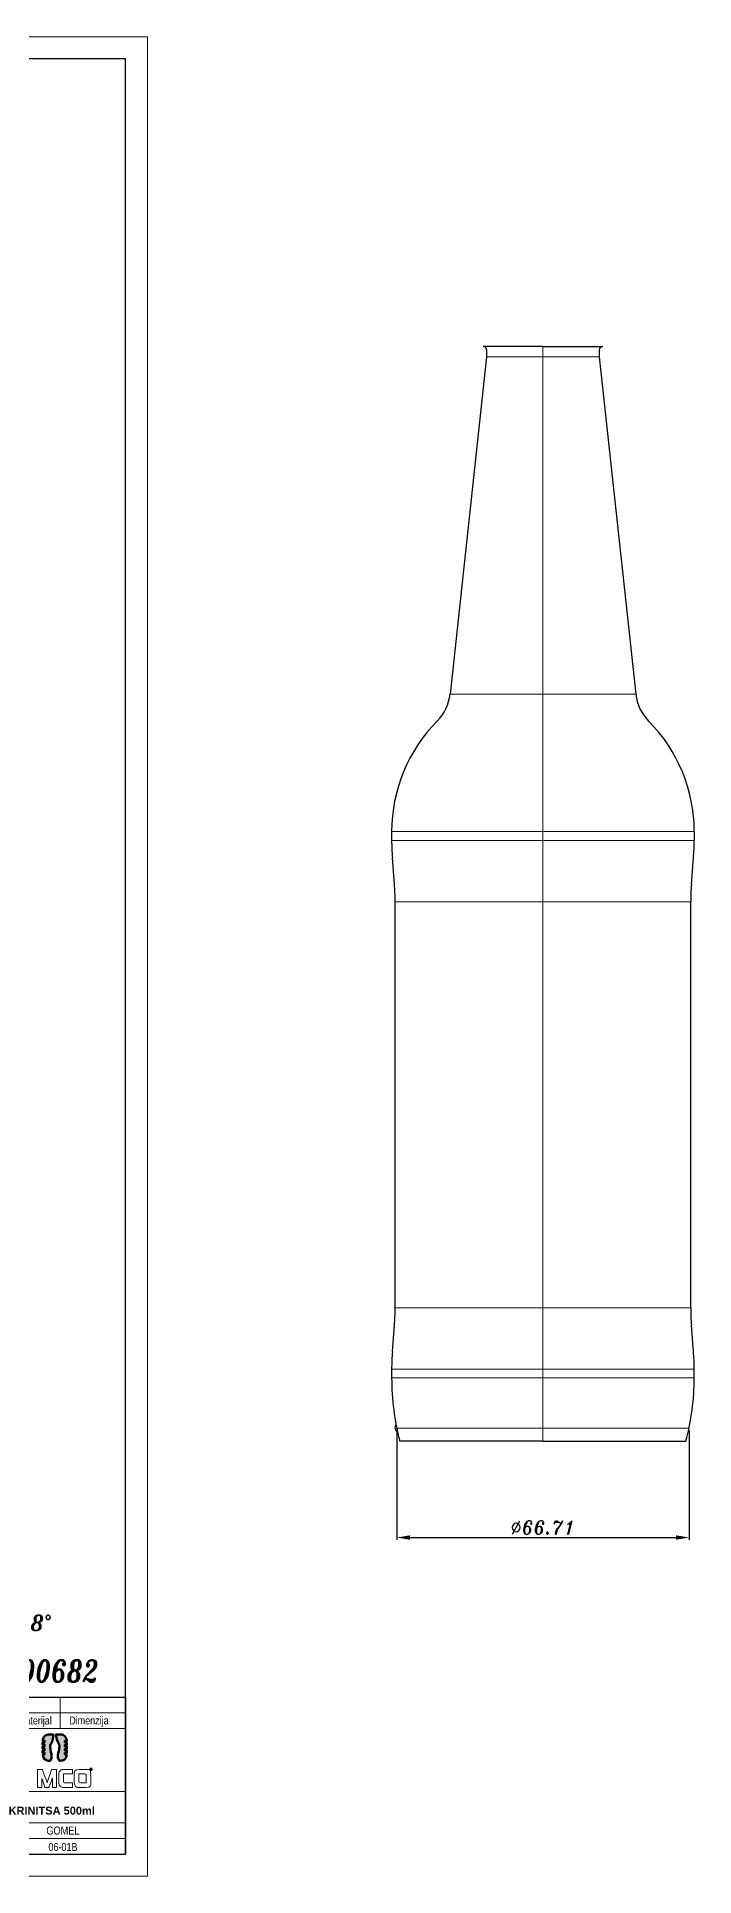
# Model space of a CAD drawing. Extents: x 62 to 484, y 19 to 439.
# Drawn here: x 334 to 484, y 19 to 439 of the extents above; entities that cross this region are included whole.
import ezdxf

# ---------------------------------------------------------------- set-up
doc = ezdxf.new("R2010")
doc.units = 0
doc.header["$LTSCALE"] = 7
doc.header["$MEASUREMENT"] = 0
doc.layers.get('0').update_dxf_attribs({"linetype": 'CONTINUOUS', "lineweight": 15})
for name, color, linetype, lineweight in [('3', 3, 'CONTINUOUS', 30), ('4', 5, 'CONTINUOUS', 50), ('8', 253, 'CONTINUOUS', 15)]:
    doc.layers.add(name, color=color, linetype=linetype, lineweight=lineweight)
doc.styles.add('ITALICT', font='ITALICT.shx', dxfattribs={"width": 0.8, "height": 3})
doc.styles.add('NEW', font='italict.shx', dxfattribs={"height": 3})
doc.styles.get("Standard").update_dxf_attribs({"font": 'isocp.shx', "height": 3})
doc.styles.add('style2', font='swissc.ttf')
doc.dimstyles.get("Standard").update_dxf_attribs({"dimtxt": 3, "dimasz": 3, "dimexe": 0.5, "dimexo": 0.5, "dimgap": 0.8, "dimtad": 1, "dimdsep": 46, "dimtxsty": 'NEW', "dimcen": 0.09, "dimazin": 2, "dimtfac": 1, "dimtmove": 0, "dimatfit": 3, "dimfxl": 1, "dimtolj": 1, "dimtzin": 0, "dimarcsym": 0})

# ---------------------------------------------------------------- blocks, each defined once
blk = doc.blocks.new('*D8')
at = {"color": 0, "lineweight": -2, "transparency": 16777216}
for p, q in [((416.11, 120.76), (416.11, 95.79)), ((482.81, 120.76), (482.81, 95.79)), ((419.11, 96.29), (479.81, 96.29))]:
    blk.add_line(p, q, dxfattribs=at)
at = {"color": 0, "transparency": 16777216}
for points in [[(419.11, 96.79), (419.11, 95.79), (416.11, 96.29)], [(479.81, 96.79), (479.81, 95.79), (482.81, 96.29)]]:
    blk.add_solid(points, dxfattribs=at)
at = {"color": 0, "transparency": 16777216, "insert": (449.46, 98.59), "char_height": 3, "attachment_point": 5, "style": 'NEW'}
blk.add_mtext('\\A1;%%c66.71', dxfattribs=at)

msp = doc.modelspace()

# ---------------------------------------------------------------- hatches: boundary and pattern name
at = {"layer": '4'}
h = msp.add_hatch(color=142, dxfattribs=at)
edge = h.paths.add_edge_path()
edge.add_spline(control_points=[(335.295, 46.774), (335.295, 46.774), (335.295, 46.774), (335.295, 46.774), (335.295, 46.774), (335.452, 45.381), (336.682, 45.309), (336.864, 45.309), (336.864, 45.309), (336.864, 45.309), (337, 45.309), (337, 45.309), (337, 45.309), (337.646, 46.238), (336.996, 47.592), (336.996, 48.56), (336.996, 48.56), (336.996, 49.32), (337.665, 49.523), (337.738, 51.347), (337.738, 51.347), (336.966, 51.347), (336.966, 51.347), (336.966, 51.347), (335.663, 51.347), (335.366, 50.342), (335.298, 49.883)], knot_values=[0.8095238, 0.8095238, 0.8095238, 0.8095238, 0.8095238, 0.8095238, 0.8095238, 0.8095238, 0.8571429, 0.8571429, 0.8571429, 0.8571429, 0.9047619, 0.9047619, 0.9047619, 0.9047619, 0.952381, 0.952381, 0.952381, 0.952381, 1, 1, 1, 1.047619, 1.047619, 1.047619, 1.047619, 1.0952381, 1.0952381, 1.0952381, 1.0952381], degree=3, periodic=0)
edge.add_spline(control_points=[(335.298, 49.883), (335.298, 49.883), (335.74, 49.883), (335.74, 49.883)], knot_values=[0.0952381, 0.0952381, 0.0952381, 0.0952381, 0.1428571, 0.1428571, 0.1428571, 0.1428571], degree=3, periodic=0)
edge.add_spline(control_points=[(335.74, 49.883), (335.74, 49.883), (335.74, 49.883), (335.74, 49.883), (335.74, 49.883), (335.74, 49.883), (335.74, 49.513), (335.74, 49.513)], knot_values=[0.1428571, 0.1428571, 0.1428571, 0.1428571, 0.1428571, 0.1428571, 0.1428571, 0.1428571, 0.1904762, 0.1904762, 0.1904762, 0.1904762], degree=3, periodic=0)
edge.add_spline(control_points=[(335.74, 49.513), (335.74, 49.513), (335.74, 49.513), (335.74, 49.513), (335.74, 49.513), (335.74, 49.513), (335.278, 49.513), (335.278, 49.513)], knot_values=[0.1904762, 0.1904762, 0.1904762, 0.1904762, 0.1904762, 0.1904762, 0.1904762, 0.1904762, 0.2380952, 0.2380952, 0.2380952, 0.2380952], degree=3, periodic=0)
edge.add_spline(control_points=[(335.278, 49.513), (335.278, 49.513), (335.278, 49.513), (335.278, 49.513), (335.278, 49.513), (335.278, 49.513), (335.278, 48.97), (335.278, 48.97)], knot_values=[0.2380952, 0.2380952, 0.2380952, 0.2380952, 0.2380952, 0.2380952, 0.2380952, 0.2380952, 0.2857143, 0.2857143, 0.2857143, 0.2857143], degree=3, periodic=0)
edge.add_spline(control_points=[(335.278, 48.97), (335.278, 48.97), (335.278, 48.97), (335.278, 48.97), (335.278, 48.97), (335.278, 48.97), (335.74, 48.97), (335.74, 48.97)], knot_values=[0.2857143, 0.2857143, 0.2857143, 0.2857143, 0.2857143, 0.2857143, 0.2857143, 0.2857143, 0.3333333, 0.3333333, 0.3333333, 0.3333333], degree=3, periodic=0)
edge.add_spline(control_points=[(335.74, 48.97), (335.74, 48.97), (335.74, 48.97), (335.74, 48.97), (335.74, 48.97), (335.74, 48.97), (335.74, 48.6), (335.74, 48.6)], knot_values=[0.3333333, 0.3333333, 0.3333333, 0.3333333, 0.3333333, 0.3333333, 0.3333333, 0.3333333, 0.3809524, 0.3809524, 0.3809524, 0.3809524], degree=3, periodic=0)
edge.add_spline(control_points=[(335.74, 48.6), (335.74, 48.6), (335.74, 48.6), (335.74, 48.6), (335.74, 48.6), (335.74, 48.6), (335.278, 48.6), (335.278, 48.6)], knot_values=[0.3809524, 0.3809524, 0.3809524, 0.3809524, 0.3809524, 0.3809524, 0.3809524, 0.3809524, 0.4285714, 0.4285714, 0.4285714, 0.4285714], degree=3, periodic=0)
edge.add_spline(control_points=[(335.278, 48.6), (335.278, 48.6), (335.278, 48.6), (335.278, 48.6), (335.278, 48.6), (335.278, 48.6), (335.278, 48.056), (335.278, 48.056)], knot_values=[0.4285714, 0.4285714, 0.4285714, 0.4285714, 0.4285714, 0.4285714, 0.4285714, 0.4285714, 0.4761905, 0.4761905, 0.4761905, 0.4761905], degree=3, periodic=0)
edge.add_spline(control_points=[(335.278, 48.056), (335.278, 48.056), (335.278, 48.056), (335.278, 48.056), (335.278, 48.056), (335.278, 48.056), (335.74, 48.056), (335.74, 48.056)], knot_values=[0.4761905, 0.4761905, 0.4761905, 0.4761905, 0.4761905, 0.4761905, 0.4761905, 0.4761905, 0.5238095, 0.5238095, 0.5238095, 0.5238095], degree=3, periodic=0)
edge.add_spline(control_points=[(335.74, 48.056), (335.74, 48.056), (335.74, 48.056), (335.74, 48.056), (335.74, 48.056), (335.74, 48.056), (335.74, 47.687), (335.74, 47.687)], knot_values=[0.5238095, 0.5238095, 0.5238095, 0.5238095, 0.5238095, 0.5238095, 0.5238095, 0.5238095, 0.5714286, 0.5714286, 0.5714286, 0.5714286], degree=3, periodic=0)
edge.add_spline(control_points=[(335.74, 47.687), (335.74, 47.687), (335.74, 47.687), (335.74, 47.687), (335.74, 47.687), (335.74, 47.687), (335.278, 47.687), (335.278, 47.687)], knot_values=[0.5714286, 0.5714286, 0.5714286, 0.5714286, 0.5714286, 0.5714286, 0.5714286, 0.5714286, 0.6190476, 0.6190476, 0.6190476, 0.6190476], degree=3, periodic=0)
edge.add_spline(control_points=[(335.278, 47.687), (335.278, 47.687), (335.278, 47.687), (335.278, 47.687), (335.278, 47.687), (335.278, 47.687), (335.278, 47.143), (335.278, 47.143)], knot_values=[0.6190476, 0.6190476, 0.6190476, 0.6190476, 0.6190476, 0.6190476, 0.6190476, 0.6190476, 0.6666667, 0.6666667, 0.6666667, 0.6666667], degree=3, periodic=0)
edge.add_spline(control_points=[(335.278, 47.143), (335.278, 47.143), (335.278, 47.143), (335.278, 47.143), (335.278, 47.143), (335.278, 47.143), (335.74, 47.143), (335.74, 47.143)], knot_values=[0.6666667, 0.6666667, 0.6666667, 0.6666667, 0.6666667, 0.6666667, 0.6666667, 0.6666667, 0.7142857, 0.7142857, 0.7142857, 0.7142857], degree=3, periodic=0)
edge.add_spline(control_points=[(335.74, 47.143), (335.74, 47.143), (335.74, 47.143), (335.74, 47.143), (335.74, 47.143), (335.74, 47.143), (335.74, 46.774), (335.74, 46.774)], knot_values=[0.7142857, 0.7142857, 0.7142857, 0.7142857, 0.7142857, 0.7142857, 0.7142857, 0.7142857, 0.7619048, 0.7619048, 0.7619048, 0.7619048], degree=3, periodic=0)
edge.add_spline(control_points=[(335.74, 46.774), (335.74, 46.774), (335.74, 46.774), (335.74, 46.774), (335.74, 46.774), (335.74, 46.774), (335.295, 46.774), (335.295, 46.774)], knot_values=[0.7619048, 0.7619048, 0.7619048, 0.7619048, 0.7619048, 0.7619048, 0.7619048, 0.7619048, 0.8095238, 0.8095238, 0.8095238, 0.8095238], degree=3, periodic=0)
h = msp.add_hatch(color=253, dxfattribs=at)
edge = h.paths.add_edge_path()
edge.add_spline(control_points=[(340.362, 48.056), (340.362, 48.056), (340.362, 48.056), (340.362, 48.056), (340.362, 48.056), (340.362, 48.056), (340.824, 48.056), (340.824, 48.056)], knot_values=[0.2380952, 0.2380952, 0.2380952, 0.2380952, 0.2380952, 0.2380952, 0.2380952, 0.2380952, 0.2857143, 0.2857143, 0.2857143, 0.2857143], degree=3, periodic=0)
edge.add_spline(control_points=[(340.824, 48.056), (340.824, 48.056), (340.824, 48.056), (340.824, 48.056), (340.824, 48.056), (340.824, 48.056), (340.824, 48.6), (340.824, 48.6)], knot_values=[0.2857143, 0.2857143, 0.2857143, 0.2857143, 0.2857143, 0.2857143, 0.2857143, 0.2857143, 0.3333333, 0.3333333, 0.3333333, 0.3333333], degree=3, periodic=0)
edge.add_spline(control_points=[(340.824, 48.6), (340.824, 48.6), (340.824, 48.6), (340.824, 48.6), (340.824, 48.6), (340.824, 48.6), (340.362, 48.6), (340.362, 48.6)], knot_values=[0.3333333, 0.3333333, 0.3333333, 0.3333333, 0.3333333, 0.3333333, 0.3333333, 0.3333333, 0.3809524, 0.3809524, 0.3809524, 0.3809524], degree=3, periodic=0)
edge.add_spline(control_points=[(340.362, 48.6), (340.362, 48.6), (340.362, 48.6), (340.362, 48.6), (340.362, 48.6), (340.362, 48.6), (340.362, 48.97), (340.362, 48.97)], knot_values=[0.3809524, 0.3809524, 0.3809524, 0.3809524, 0.3809524, 0.3809524, 0.3809524, 0.3809524, 0.4285714, 0.4285714, 0.4285714, 0.4285714], degree=3, periodic=0)
edge.add_spline(control_points=[(340.362, 48.97), (340.362, 48.97), (340.362, 48.97), (340.362, 48.97), (340.362, 48.97), (340.362, 48.97), (340.824, 48.97), (340.824, 48.97)], knot_values=[0.4285714, 0.4285714, 0.4285714, 0.4285714, 0.4285714, 0.4285714, 0.4285714, 0.4285714, 0.4761905, 0.4761905, 0.4761905, 0.4761905], degree=3, periodic=0)
edge.add_spline(control_points=[(340.824, 48.97), (340.824, 48.97), (340.824, 48.97), (340.824, 48.97), (340.824, 48.97), (340.824, 48.97), (340.824, 49.513), (340.824, 49.513)], knot_values=[0.4761905, 0.4761905, 0.4761905, 0.4761905, 0.4761905, 0.4761905, 0.4761905, 0.4761905, 0.5238095, 0.5238095, 0.5238095, 0.5238095], degree=3, periodic=0)
edge.add_spline(control_points=[(340.824, 49.513), (340.824, 49.513), (340.824, 49.513), (340.824, 49.513), (340.824, 49.513), (340.824, 49.513), (340.362, 49.513), (340.362, 49.513)], knot_values=[0.5238095, 0.5238095, 0.5238095, 0.5238095, 0.5238095, 0.5238095, 0.5238095, 0.5238095, 0.5714286, 0.5714286, 0.5714286, 0.5714286], degree=3, periodic=0)
edge.add_spline(control_points=[(340.362, 49.513), (340.362, 49.513), (340.362, 49.513), (340.362, 49.513), (340.362, 49.513), (340.362, 49.513), (340.362, 49.883), (340.362, 49.883)], knot_values=[0.5714286, 0.5714286, 0.5714286, 0.5714286, 0.5714286, 0.5714286, 0.5714286, 0.5714286, 0.6190476, 0.6190476, 0.6190476, 0.6190476], degree=3, periodic=0)
edge.add_spline(control_points=[(340.362, 49.883), (340.362, 49.883), (340.362, 49.883), (340.362, 49.883), (340.362, 49.883), (340.362, 49.883), (340.806, 49.883), (340.806, 49.883)], knot_values=[0.6190476, 0.6190476, 0.6190476, 0.6190476, 0.6190476, 0.6190476, 0.6190476, 0.6190476, 0.6666667, 0.6666667, 0.6666667, 0.6666667], degree=3, periodic=0)
edge.add_spline(control_points=[(340.806, 49.883), (340.806, 49.883), (340.806, 49.883), (340.806, 49.883), (340.806, 49.883), (340.643, 51.266), (339.419, 51.347), (339.238, 51.347), (339.238, 51.347), (339.238, 51.347), (338.364, 51.347), (338.364, 51.347)], knot_values=[0.6666667, 0.6666667, 0.6666667, 0.6666667, 0.6666667, 0.6666667, 0.6666667, 0.6666667, 0.7142857, 0.7142857, 0.7142857, 0.7142857, 0.7619048, 0.7619048, 0.7619048, 0.7619048], degree=3, periodic=0)
edge.add_spline(control_points=[(338.364, 51.347), (338.364, 51.347), (338.364, 51.347), (338.364, 51.347), (338.364, 51.347), (338.437, 49.523), (339.106, 49.32), (339.106, 48.56), (339.106, 48.56), (339.106, 47.592), (338.456, 46.238), (339.102, 45.309), (339.102, 45.309), (339.102, 45.309), (339.146, 45.309), (339.146, 45.309), (339.146, 45.309), (340.449, 45.309), (340.74, 46.315), (340.805, 46.774)], knot_values=[0.7619048, 0.7619048, 0.7619048, 0.7619048, 0.7619048, 0.7619048, 0.7619048, 0.7619048, 0.8095238, 0.8095238, 0.8095238, 0.8095238, 0.8571429, 0.8571429, 0.8571429, 0.8571429, 0.9047619, 0.9047619, 0.9047619, 0.9047619, 0.952381, 0.952381, 0.952381, 0.952381], degree=3, periodic=0)
edge.add_spline(control_points=[(340.805, 46.774), (340.805, 46.774), (340.362, 46.774), (340.362, 46.774), (340.362, 46.774), (340.362, 47.143), (340.362, 47.143)], knot_values=[0.952381, 0.952381, 0.952381, 0.952381, 1, 1, 1, 1.047619, 1.047619, 1.047619, 1.047619], degree=3, periodic=0)
edge.add_spline(control_points=[(340.362, 47.143), (340.362, 47.143), (340.362, 47.143), (340.362, 47.143), (340.362, 47.143), (340.362, 47.143), (340.824, 47.143), (340.824, 47.143)], knot_values=[0.047619, 0.047619, 0.047619, 0.047619, 0.047619, 0.047619, 0.047619, 0.047619, 0.0952381, 0.0952381, 0.0952381, 0.0952381], degree=3, periodic=0)
edge.add_spline(control_points=[(340.824, 47.143), (340.824, 47.143), (340.824, 47.143), (340.824, 47.143), (340.824, 47.143), (340.824, 47.143), (340.824, 47.687), (340.824, 47.687)], knot_values=[0.0952381, 0.0952381, 0.0952381, 0.0952381, 0.0952381, 0.0952381, 0.0952381, 0.0952381, 0.1428571, 0.1428571, 0.1428571, 0.1428571], degree=3, periodic=0)
edge.add_spline(control_points=[(340.824, 47.687), (340.824, 47.687), (340.824, 47.687), (340.824, 47.687), (340.824, 47.687), (340.824, 47.687), (340.362, 47.687), (340.362, 47.687)], knot_values=[0.1428571, 0.1428571, 0.1428571, 0.1428571, 0.1428571, 0.1428571, 0.1428571, 0.1428571, 0.1904762, 0.1904762, 0.1904762, 0.1904762], degree=3, periodic=0)
edge.add_spline(control_points=[(340.362, 47.687), (340.362, 47.687), (340.362, 47.687), (340.362, 47.687), (340.362, 47.687), (340.362, 47.687), (340.362, 48.056), (340.362, 48.056)], knot_values=[0.1904762, 0.1904762, 0.1904762, 0.1904762, 0.1904762, 0.1904762, 0.1904762, 0.1904762, 0.2380952, 0.2380952, 0.2380952, 0.2380952], degree=3, periodic=0)

# ---------------------------------------------------------------- linework, layer by layer
for p, q in [((359.216, 438.958), (62.216, 438.958)), ((359.216, 18.958), (359.216, 438.958)), ((449.462, 368.263), (449.462, 118.263)), ((416.109, 121.263), (415.717, 121.182)), ((482.815, 121.263), (416.109, 121.263)), ((339.261, 59.834), (339.261, 52.659)), ((200.891, 56.246), (354.216, 56.246)), ((354.216, 52.659), (200.891, 52.659)), ((200.891, 38.308), (354.216, 38.308)), ((200.891, 31.133), (354.216, 31.133)), ((200.891, 27.545), (354.216, 27.545)), ((62.216, 18.958), (359.216, 18.958))]:
    msp.add_line(p, q)
for points, knots in [([(337.5, 39.229), (337.5, 39.229), (337.5, 41.382), (337.5, 41.382), (337.5, 41.382), (337.5, 41.382), (336.748, 39.229), (336.748, 39.229), (336.748, 39.229), (336.748, 39.229), (335.842, 39.229), (335.842, 39.229), (335.842, 39.229), (335.842, 39.229), (335.076, 41.285), (335.076, 41.285), (335.076, 41.285), (335.076, 41.285), (335.076, 39.229), (335.076, 39.229), (335.076, 39.229), (335.076, 39.229), (334.107, 39.229), (334.107, 39.229), (334.107, 39.229), (334.107, 39.229), (334.107, 43.34), (334.107, 43.34), (334.107, 43.34), (334.107, 43.34), (335.229, 43.34), (335.229, 43.34), (335.229, 43.34), (335.229, 43.34), (336.309, 40.309), (336.309, 40.309), (336.309, 40.309), (336.309, 40.309), (337.34, 43.34), (337.34, 43.34), (337.34, 43.34), (337.34, 43.34), (338.441, 43.34), (338.441, 43.34), (338.441, 43.34), (338.441, 43.34), (338.441, 39.229), (338.441, 39.229), (338.441, 39.229), (338.441, 39.229), (337.5, 39.229), (337.5, 39.229)], [0, 0, 0, 0, 0.0769231, 0.0769231, 0.0769231, 0.1153846, 0.1538462, 0.1538462, 0.1538462, 0.1923077, 0.2307692, 0.2307692, 0.2307692, 0.2692308, 0.3076923, 0.3076923, 0.3076923, 0.3461538, 0.3846154, 0.3846154, 0.3846154, 0.4230769, 0.4615385, 0.4615385, 0.4615385, 0.5, 0.5384615, 0.5384615, 0.5384615, 0.5769231, 0.6153846, 0.6153846, 0.6153846, 0.6538462, 0.6923077, 0.6923077, 0.6923077, 0.7307692, 0.7692308, 0.7692308, 0.7692308, 0.8076923, 0.8461538, 0.8461538, 0.8461538, 0.8846154, 0.9230769, 0.9230769, 0.9230769, 0.9615385, 1, 1, 1, 1]), ([(342.064, 40.274), (342.064, 40.274), (340.413, 40.274), (340.413, 40.274), (340.413, 40.274), (340.009, 40.274), (340.009, 40.741), (340.009, 40.741), (340.009, 40.741), (340.009, 40.741), (340.009, 42.225), (340.009, 42.225), (340.009, 42.225), (340.009, 42.357), (340.141, 42.364), (340.141, 42.364), (340.141, 42.364), (340.141, 42.364), (342.064, 42.364), (342.064, 42.364), (342.064, 42.364), (342.064, 42.364), (342.064, 43.34), (342.064, 43.34), (342.064, 43.34), (342.064, 43.34), (340.113, 43.34), (340.113, 43.34), (340.113, 43.34), (338.964, 43.34), (338.964, 42.19), (338.964, 42.19), (338.964, 42.19), (338.964, 42.19), (338.964, 40.434), (338.964, 40.434), (338.964, 40.434), (338.964, 39.285), (339.911, 39.229), (340.044, 39.229), (340.044, 39.229), (340.044, 39.229), (342.064, 39.229), (342.064, 39.229), (342.064, 39.229), (342.064, 39.229), (342.064, 40.274), (342.064, 40.274)], [0, 0, 0, 0, 0.0833333, 0.0833333, 0.0833333, 0.125, 0.1666667, 0.1666667, 0.1666667, 0.2083333, 0.25, 0.25, 0.25, 0.2916667, 0.3333333, 0.3333333, 0.3333333, 0.375, 0.4166667, 0.4166667, 0.4166667, 0.4583333, 0.5, 0.5, 0.5, 0.5416667, 0.5833333, 0.5833333, 0.5833333, 0.625, 0.6666667, 0.6666667, 0.6666667, 0.7083333, 0.75, 0.75, 0.75, 0.7916667, 0.8333333, 0.8333333, 0.8333333, 0.875, 0.9166667, 0.9166667, 0.9166667, 0.9583333, 1, 1, 1, 1]), ([(345.151, 39.229), (345.151, 39.229), (343.597, 39.229), (343.597, 39.229), (343.597, 39.229), (343.465, 39.229), (342.517, 39.285), (342.517, 40.434), (342.517, 40.434), (342.517, 40.434), (342.517, 42.19), (342.517, 42.19), (342.517, 42.19), (342.517, 42.19), (342.517, 43.34), (343.667, 43.34), (343.667, 43.34), (343.667, 43.34), (345.213, 43.34), (345.213, 43.34), (345.213, 43.34), (345.346, 43.34), (346.293, 43.277), (346.293, 42.127), (346.293, 42.127), (346.293, 42.127), (346.293, 40.379), (346.293, 40.379), (346.293, 40.379), (346.293, 40.379), (346.3, 39.229), (345.151, 39.229)], [0, 0, 0, 0, 0.125, 0.125, 0.125, 0.1875, 0.25, 0.25, 0.25, 0.3125, 0.375, 0.375, 0.375, 0.4375, 0.5, 0.5, 0.5, 0.5625, 0.625, 0.625, 0.625, 0.6875, 0.75, 0.75, 0.75, 0.8125, 0.875, 0.875, 0.875, 0.9375, 1, 1, 1, 1]), ([(345.248, 41.891), (345.248, 41.891), (345.248, 42.364), (344.844, 42.364), (344.844, 42.364), (344.844, 42.364), (343.695, 42.364), (343.695, 42.364), (343.695, 42.364), (343.695, 42.364), (343.562, 42.357), (343.562, 42.225), (343.562, 42.225), (343.562, 42.225), (343.562, 40.741), (343.562, 40.741), (343.562, 40.741), (343.562, 40.741), (343.562, 40.274), (343.966, 40.274), (343.966, 40.274), (343.966, 40.274), (345.116, 40.274), (345.116, 40.274), (345.116, 40.274), (345.116, 40.274), (345.248, 40.274), (345.248, 40.407), (345.248, 40.407), (345.248, 40.407), (345.248, 41.891), (345.248, 41.891)], [0, 0, 0, 0, 0.125, 0.125, 0.125, 0.1875, 0.25, 0.25, 0.25, 0.3125, 0.375, 0.375, 0.375, 0.4375, 0.5, 0.5, 0.5, 0.5625, 0.625, 0.625, 0.625, 0.6875, 0.75, 0.75, 0.75, 0.8125, 0.875, 0.875, 0.875, 0.9375, 1, 1, 1, 1]), ([(346.31, 43.079), (346.157, 43.079), (346.032, 43.203), (346.032, 43.356), (346.032, 43.356), (346.032, 43.509), (346.157, 43.634), (346.31, 43.634), (346.31, 43.634), (346.463, 43.634), (346.587, 43.509), (346.587, 43.356), (346.587, 43.356), (346.587, 43.203), (346.463, 43.079), (346.31, 43.079)], [0, 0, 0, 0, 0.25, 0.25, 0.25, 0.375, 0.5, 0.5, 0.5, 0.625, 0.75, 0.75, 0.75, 0.875, 1, 1, 1, 1]), ([(346.31, 43.572), (346.191, 43.572), (346.094, 43.475), (346.094, 43.356), (346.094, 43.356), (346.094, 43.238), (346.191, 43.14), (346.31, 43.14), (346.31, 43.14), (346.428, 43.14), (346.526, 43.238), (346.526, 43.356), (346.526, 43.356), (346.526, 43.475), (346.428, 43.572), (346.31, 43.572)], [0, 0, 0, 0, 0.25, 0.25, 0.25, 0.375, 0.5, 0.5, 0.5, 0.625, 0.75, 0.75, 0.75, 0.875, 1, 1, 1, 1]), ([(346.373, 43.309), (346.373, 43.309), (346.43, 43.221), (346.43, 43.221), (346.43, 43.221), (346.43, 43.221), (346.354, 43.221), (346.354, 43.221), (346.354, 43.221), (346.354, 43.221), (346.306, 43.299), (346.306, 43.299), (346.306, 43.299), (346.306, 43.299), (346.275, 43.299), (346.275, 43.299), (346.275, 43.299), (346.275, 43.299), (346.275, 43.221), (346.275, 43.221), (346.275, 43.221), (346.275, 43.221), (346.206, 43.221), (346.206, 43.221), (346.206, 43.221), (346.206, 43.221), (346.206, 43.502), (346.206, 43.502), (346.206, 43.502), (346.206, 43.502), (346.329, 43.502), (346.329, 43.502), (346.329, 43.502), (346.352, 43.502), (346.436, 43.502), (346.436, 43.4), (346.436, 43.4), (346.436, 43.347), (346.404, 43.32), (346.373, 43.309)], [0, 0, 0, 0, 0.1, 0.1, 0.1, 0.15, 0.2, 0.2, 0.2, 0.25, 0.3, 0.3, 0.3, 0.35, 0.4, 0.4, 0.4, 0.45, 0.5, 0.5, 0.5, 0.55, 0.6, 0.6, 0.6, 0.65, 0.7, 0.7, 0.7, 0.75, 0.8, 0.8, 0.8, 0.85, 0.9, 0.9, 0.9, 0.95, 1, 1, 1, 1]), ([(346.312, 43.442), (346.312, 43.442), (346.275, 43.442), (346.275, 43.442), (346.275, 43.442), (346.275, 43.442), (346.275, 43.355), (346.275, 43.355), (346.275, 43.355), (346.275, 43.355), (346.312, 43.355), (346.312, 43.355), (346.312, 43.355), (346.348, 43.355), (346.363, 43.368), (346.363, 43.4), (346.363, 43.4), (346.363, 43.433), (346.348, 43.442), (346.312, 43.442)], [0, 0, 0, 0, 0.2, 0.2, 0.2, 0.3, 0.4, 0.4, 0.4, 0.5, 0.6, 0.6, 0.6, 0.7, 0.8, 0.8, 0.8, 0.9, 1, 1, 1, 1])]:
    msp.add_open_spline(points, degree=3, knots=knots)
at = {"layer": '3'}
for p, q in [((354.216, 433.958), (82.216, 433.958)), ((354.216, 23.958), (354.216, 433.958)), ((436.612, 365.863), (428.262, 288.863)), ((449.462, 368.263), (435.812, 368.263)), ((436.612, 367.463), (436.612, 365.863)), ((449.462, 368.263), (463.112, 368.263)), ((462.312, 367.463), (462.312, 365.863)), ((462.312, 365.863), (470.662, 288.863)), ((414.937, 257.463), (414.937, 255.463)), ((483.987, 257.463), (483.987, 255.463)), ((415.578, 245.446), (415.096, 251.48)), ((483.346, 245.446), (483.828, 251.48)), ((415.737, 148.763), (415.737, 241.463)), ((483.187, 148.763), (483.187, 241.463)), ((415.096, 138.746), (415.578, 144.78)), ((483.828, 138.746), (483.346, 144.78)), ((414.937, 134.763), (414.937, 132.763)), ((483.987, 132.763), (483.987, 134.763)), ((449.462, 118.263), (416.812, 118.263)), ((449.462, 118.263), (482.112, 118.263)), ((200.891, 59.834), (354.216, 59.834)), ((354.216, 59.834), (354.216, 23.958)), ((354.216, 59.834), (354.216, 23.958)), ((354.216, 59.308), (354.216, 23.958)), ((82.216, 23.958), (354.216, 23.958)), ((200.891, 23.958), (354.216, 23.958)), ((200.891, 23.958), (354.216, 23.958)), ((203.141, 23.958), (354.216, 23.958))]:
    msp.add_line(p, q, dxfattribs=at)
for centre, radius, start, end in [((435.812, 367.463), 0.8, 0, 90), ((463.112, 367.463), 0.8, 90, 180), ((418.022, 289.973), 10.3, 315.24461, 353.81094), ((480.902, 289.973), 10.3, 186.18906, 224.75539), ((450.811, 257.463), 35.874, 135.24461, 180), ((448.113, 257.463), 35.874, 0, 44.75539), ((464.937, 255.463), 50, 180, 184.5691), ((433.987, 255.463), 50, 355.4309, 0), ((365.737, 241.463), 50, 0, 4.5691), ((533.187, 241.463), 50, 175.4309, 180), ((365.737, 148.763), 50, 355.4309, 0), ((533.187, 148.763), 50, 180, 184.5691), ((464.937, 134.763), 50, 175.4309, 180), ((433.987, 134.763), 50, 0, 4.5691), ((471.941, 132.763), 57.004, 180, 194.7361), ((426.983, 132.763), 57.004, 345.2639, 0), ((416.688, 121.382), 0.992, 137.866, 245.41141)]:
    msp.add_arc(centre, radius, start, end, dxfattribs=at)
at = {"layer": '4', "color": 142}
msp.add_open_spline([(337.738, 51.347), (337.738, 51.347), (336.966, 51.347), (336.966, 51.347), (336.966, 51.347), (335.663, 51.347), (335.366, 50.342), (335.298, 49.883), (335.298, 49.883), (335.298, 49.883), (335.74, 49.883), (335.74, 49.883), (335.74, 49.883), (335.74, 49.883), (335.74, 49.513), (335.74, 49.513), (335.74, 49.513), (335.74, 49.513), (335.278, 49.513), (335.278, 49.513), (335.278, 49.513), (335.278, 49.513), (335.278, 48.97), (335.278, 48.97), (335.278, 48.97), (335.278, 48.97), (335.74, 48.97), (335.74, 48.97), (335.74, 48.97), (335.74, 48.97), (335.74, 48.6), (335.74, 48.6), (335.74, 48.6), (335.74, 48.6), (335.278, 48.6), (335.278, 48.6), (335.278, 48.6), (335.278, 48.6), (335.278, 48.056), (335.278, 48.056), (335.278, 48.056), (335.278, 48.056), (335.74, 48.056), (335.74, 48.056), (335.74, 48.056), (335.74, 48.056), (335.74, 47.687), (335.74, 47.687), (335.74, 47.687), (335.74, 47.687), (335.278, 47.687), (335.278, 47.687), (335.278, 47.687), (335.278, 47.687), (335.278, 47.143), (335.278, 47.143), (335.278, 47.143), (335.278, 47.143), (335.74, 47.143), (335.74, 47.143), (335.74, 47.143), (335.74, 47.143), (335.74, 46.774), (335.74, 46.774), (335.74, 46.774), (335.74, 46.774), (335.295, 46.774), (335.295, 46.774), (335.295, 46.774), (335.452, 45.381), (336.682, 45.309), (336.864, 45.309), (336.864, 45.309), (336.864, 45.309), (337, 45.309), (337, 45.309), (337, 45.309), (337.646, 46.238), (336.996, 47.592), (336.996, 48.56), (336.996, 48.56), (336.996, 49.32), (337.665, 49.523), (337.738, 51.347)], degree=3, knots=[0, 0, 0, 0, 0.047619, 0.047619, 0.047619, 0.0714286, 0.0952381, 0.0952381, 0.0952381, 0.1190476, 0.1428571, 0.1428571, 0.1428571, 0.1666667, 0.1904762, 0.1904762, 0.1904762, 0.2142857, 0.2380952, 0.2380952, 0.2380952, 0.2619048, 0.2857143, 0.2857143, 0.2857143, 0.3095238, 0.3333333, 0.3333333, 0.3333333, 0.3571429, 0.3809524, 0.3809524, 0.3809524, 0.4047619, 0.4285714, 0.4285714, 0.4285714, 0.452381, 0.4761905, 0.4761905, 0.4761905, 0.5, 0.5238095, 0.5238095, 0.5238095, 0.547619, 0.5714286, 0.5714286, 0.5714286, 0.5952381, 0.6190476, 0.6190476, 0.6190476, 0.6428571, 0.6666667, 0.6666667, 0.6666667, 0.6904762, 0.7142857, 0.7142857, 0.7142857, 0.7380952, 0.7619048, 0.7619048, 0.7619048, 0.7857143, 0.8095238, 0.8095238, 0.8095238, 0.8333333, 0.8571429, 0.8571429, 0.8571429, 0.8809524, 0.9047619, 0.9047619, 0.9047619, 0.9285714, 0.952381, 0.952381, 0.952381, 0.9761905, 1, 1, 1, 1], dxfattribs=at)
at = {"layer": '4', "color": 253}
msp.add_open_spline([(340.362, 46.774), (340.362, 46.774), (340.362, 47.143), (340.362, 47.143), (340.362, 47.143), (340.362, 47.143), (340.824, 47.143), (340.824, 47.143), (340.824, 47.143), (340.824, 47.143), (340.824, 47.687), (340.824, 47.687), (340.824, 47.687), (340.824, 47.687), (340.362, 47.687), (340.362, 47.687), (340.362, 47.687), (340.362, 47.687), (340.362, 48.056), (340.362, 48.056), (340.362, 48.056), (340.362, 48.056), (340.824, 48.056), (340.824, 48.056), (340.824, 48.056), (340.824, 48.056), (340.824, 48.6), (340.824, 48.6), (340.824, 48.6), (340.824, 48.6), (340.362, 48.6), (340.362, 48.6), (340.362, 48.6), (340.362, 48.6), (340.362, 48.97), (340.362, 48.97), (340.362, 48.97), (340.362, 48.97), (340.824, 48.97), (340.824, 48.97), (340.824, 48.97), (340.824, 48.97), (340.824, 49.513), (340.824, 49.513), (340.824, 49.513), (340.824, 49.513), (340.362, 49.513), (340.362, 49.513), (340.362, 49.513), (340.362, 49.513), (340.362, 49.883), (340.362, 49.883), (340.362, 49.883), (340.362, 49.883), (340.806, 49.883), (340.806, 49.883), (340.806, 49.883), (340.643, 51.266), (339.419, 51.347), (339.238, 51.347), (339.238, 51.347), (339.238, 51.347), (338.364, 51.347), (338.364, 51.347), (338.364, 51.347), (338.437, 49.523), (339.106, 49.32), (339.106, 48.56), (339.106, 48.56), (339.106, 47.592), (338.456, 46.238), (339.102, 45.309), (339.102, 45.309), (339.102, 45.309), (339.146, 45.309), (339.146, 45.309), (339.146, 45.309), (340.449, 45.309), (340.74, 46.315), (340.805, 46.774), (340.805, 46.774), (340.805, 46.774), (340.362, 46.774), (340.362, 46.774)], degree=3, knots=[0, 0, 0, 0, 0.047619, 0.047619, 0.047619, 0.0714286, 0.0952381, 0.0952381, 0.0952381, 0.1190476, 0.1428571, 0.1428571, 0.1428571, 0.1666667, 0.1904762, 0.1904762, 0.1904762, 0.2142857, 0.2380952, 0.2380952, 0.2380952, 0.2619048, 0.2857143, 0.2857143, 0.2857143, 0.3095238, 0.3333333, 0.3333333, 0.3333333, 0.3571429, 0.3809524, 0.3809524, 0.3809524, 0.4047619, 0.4285714, 0.4285714, 0.4285714, 0.452381, 0.4761905, 0.4761905, 0.4761905, 0.5, 0.5238095, 0.5238095, 0.5238095, 0.547619, 0.5714286, 0.5714286, 0.5714286, 0.5952381, 0.6190476, 0.6190476, 0.6190476, 0.6428571, 0.6666667, 0.6666667, 0.6666667, 0.6904762, 0.7142857, 0.7142857, 0.7142857, 0.7380952, 0.7619048, 0.7619048, 0.7619048, 0.7857143, 0.8095238, 0.8095238, 0.8095238, 0.8333333, 0.8571429, 0.8571429, 0.8571429, 0.8809524, 0.9047619, 0.9047619, 0.9047619, 0.9285714, 0.952381, 0.952381, 0.952381, 0.9761905, 1, 1, 1, 1], dxfattribs=at)
at = {"layer": '8'}
for p, q in [((449.462, 365.863), (436.612, 365.863)), ((449.462, 365.863), (462.312, 365.863)), ((449.462, 288.863), (428.262, 288.863)), ((449.462, 288.863), (470.662, 288.863)), ((449.462, 257.463), (414.937, 257.463)), ((449.462, 257.463), (483.987, 257.463)), ((449.462, 255.463), (414.937, 255.463)), ((449.462, 255.463), (483.987, 255.463)), ((449.462, 241.463), (415.737, 241.463)), ((449.462, 241.463), (483.187, 241.463)), ((449.462, 148.763), (415.737, 148.763)), ((449.462, 148.763), (483.187, 148.763)), ((449.462, 134.763), (414.937, 134.763)), ((449.462, 134.763), (483.987, 134.763)), ((449.462, 132.763), (414.937, 132.763)), ((449.462, 132.763), (483.987, 132.763))]:
    msp.add_line(p, q, dxfattribs=at)

# ---------------------------------------------------------------- texts
for s, height, style, p in [('RAZMAK IZMEDU TOČKICA: 4.8°', 3.5, 'NEW', (256.595, 75.053)), ('Materijal', 1.7938, 'style2', (329.612, 53.612)), ('Dimenzija', 1.7938, 'style2', (341.338, 53.615)), ('GOMEL', 1.8268, 'style2', (336.139, 28.471)), ('06-01B', 1.7938, 'style2', (336.608, 24.725))]:
    msp.add_text(s, height=height, dxfattribs=dict(style=style)).set_placement(p)
at = {"style": 'ITALICT', "width": 0.8}
msp.add_text('M00682', height=5, dxfattribs=at).set_placement((325.248, 63.306))
at = {"insert": (327.501, 34.831), "char_height": 1.8, "width": 35.07961, "attachment_point": 1}
msp.add_mtext('{\\fArial|b1|i0|c238|p34;KRINITSA 500ml}', dxfattribs=at)

# ---------------------------------------------------------------- dimensions: what is measured, and where the dimension line sits
dim = msp.add_linear_dim(base=(482.815, 96.286), p1=(416.109, 121.263), p2=(482.815, 121.263), text='%%c<>', dimstyle='Standard')
dim.commit()
dim.dimension.update_dxf_attribs({"geometry": '*D8', "text_midpoint": (449.462, 96.286), "dimtype": 160})

doc.saveas('drawing.dxf')
